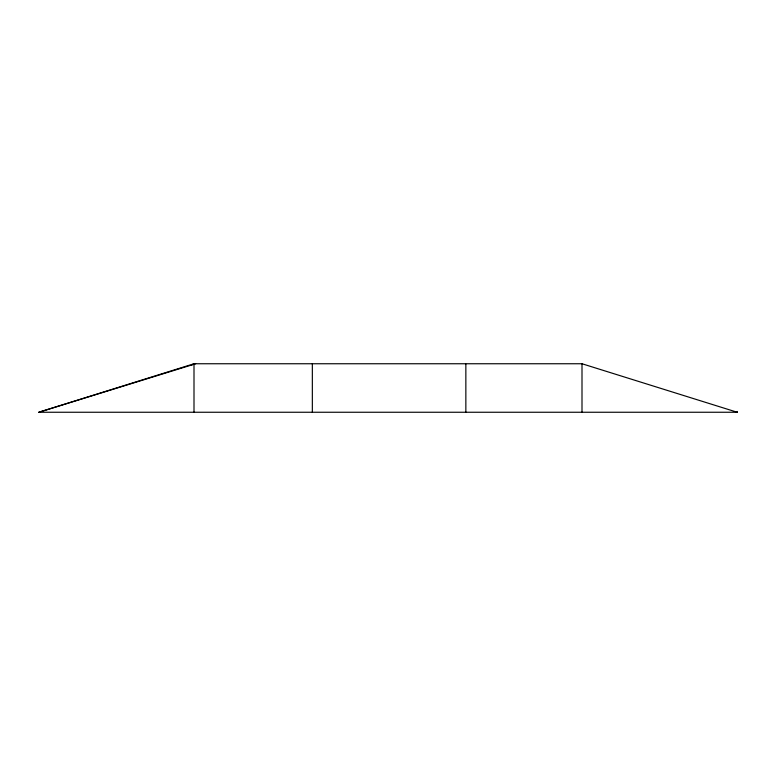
<?xml version="1.0" encoding="UTF-8"?>
<svg xmlns="http://www.w3.org/2000/svg" width="776" height="776" viewBox="0 0 776 776"><rect width="100%" height="100%" fill="white"/><g stroke="black" fill="none" stroke-linecap="round" stroke-linejoin="round"><path stroke-width="1.16" d="M737.2 412.25L38.8 412.25L194 363.75L582 363.75L737.2 412.25L737.2 411.445M38.8 412.25L190.159 365.447M193.108 364.536L191.323 365.089L194 363.75L194 412.25M194 364.264L195.659 363.75M582 363.75L582 412.25M465.852 364.128L465.852 412.25M312.34 363.75L312.34 412.25"/></g></svg>
